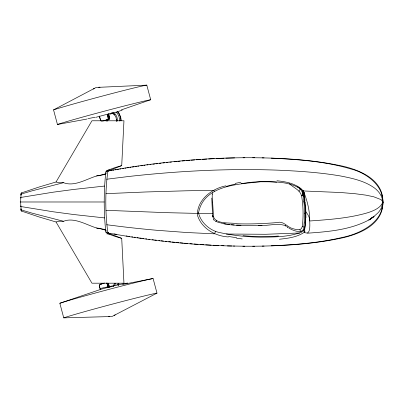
<?xml version="1.0" encoding="UTF-8"?>
<svg xmlns="http://www.w3.org/2000/svg" width="403" height="403" viewBox="0 0 403 403"><rect width="100%" height="100%" fill="white"/><g stroke="black" fill="none" stroke-linecap="round" stroke-linejoin="round"><path stroke-width="0.6" d="M20.956 194.251L20.901 193.475L21.545 192.876L38.879 187.083L56.042 181.985L91.944 120.779L123.953 120.779L121.716 165.613L115.203 167.517L107.279 170.439L105.964 171.859L105.561 174.393C103.783 192.725 103.783 211.248 105.561 229.579L105.964 232.113L107.279 233.533L115.203 236.455L121.716 238.359L123.953 283.193L91.944 283.193L56.042 221.988L38.879 216.89L21.545 211.096L20.901 210.497L20.956 209.721M381.878 209.001L382.724 205.998L382.85 200.533M119.54 121.046C119.721 117.736 118.547 114.22 116.019 111.999M305.937 217.811L305.675 206.19M382.613 206.734L382.724 197.974M231.71 245.986C204.578 245.437 177.496 243.12 150.586 239.684A867.911 835.359 -17.4 0 1 130.139 236.793L107.898 233.07C105.102 212.532 105.102 191.44 107.898 170.897L130.139 167.174A867.886 835.343 17.4 0 1 150.581 164.288C185.083 159.845 219.867 157.452 254.656 157.734M262.106 157.87C287.561 158.399 313.121 160.137 338.112 165.21C357.194 168.766 383.591 178.484 382.82 201.984C383.591 225.489 357.194 235.201 338.112 238.762C313.121 243.835 287.561 245.568 262.106 246.102M116.286 121.278L116.316 119.187A8.241 8.211 -90 0 0 115.747 116.815L114.371 114.588L111.873 112.81M116.548 121.278L116.578 119.187M305.116 222.864C305.273 228.723 304.104 232.44 297.575 233.488C285.712 237.13 273.123 237.009 260.837 237.15C247.366 237.029 233.901 235.594 220.723 232.778C210.517 231.11 200.911 223.01 198.508 212.895C203.716 184.932 238.5 184.196 260.6 181.768C273.632 181.859 287.868 181.194 299.444 188.221C304.174 190.095 303.963 195.455 304.592 199.641A179.718 173.028 -20.6 0 1 305.202 205.842L305.459 216.628A179.698 172.857 -20.2 0 1 305.106 222.864M305.56 223.489L304.28 232.294C296.976 237.246 287.918 238.324 279.355 239.246M382.387 196.503C386.976 220.582 361.496 233.624 341.84 237.538C318.687 242.923 294.875 244.782 271.179 245.83M288.85 227.997C293.737 231.226 305.242 235.045 303.973 225.136C304.955 214.688 304.693 204.069 302.693 193.752C302.043 190.831 300.154 188.413 297.59 186.871M115.394 283.359L114.734 285.883M271.179 158.142C298.134 159.467 325.443 161.306 351.421 169.129C367.868 173.245 387.948 188.871 381.344 207.847A26.638 18.77 -4.8 0 1 377.949 212.875L374.578 215.897L371.188 218.174M304.013 197.168L302.97 195.379L302.608 193.334L302.885 191.581M118.653 283.667L118.255 285.44M118.915 283.667L118.517 285.44M114.376 283.415L113.339 286.286M114.528 284.024L114.638 283.415M382.251 205.213C384.109 198.563 379.707 191.964 374.578 188.075C364.629 180.851 352.293 178.262 340.454 175.96C319.881 172.459 299.011 171.079 278.186 170.177C235.13 168.575 191.994 170.343 149.11 174.388A867.881 611.517 4.8 0 0 128.774 176.479L106.684 179.229M382.296 204.926L382.82 201.984L381.984 199.243M382.331 204.633L382.82 201.984L382.089 200.704L380.608 199.45L373.712 196.775L365.773 195.123L355.098 193.722L340.968 192.543L302.865 190.936M382.356 204.336L382.82 201.984L382.155 200.986M382.371 204.039L382.82 201.984L382.21 201.273M382.376 203.888L382.82 201.984L382.261 201.56M382.382 203.747L382.82 201.984L382.301 201.853M382.382 203.636L382.82 201.984L382.326 202.145M116.971 285.395L117.394 283.818M382.387 203.53L382.82 201.984L382.341 202.296M20.629 208.683L20.543 209.359L21.163 209.872L31.827 213.076L63.503 221.277C74.762 216.859 87.113 225.473 97.838 228.345M382.392 203.424L382.82 201.984L382.351 202.437M302.608 193.334L302.623 193.294A31.575 8.141 -1.3 0 1 302.98 192.558M21.611 210.89L21.545 211.096C20.488 205.187 20.321 198.78 21.545 192.876L21.671 193.284M382.845 203.455L382.82 201.984C381.666 205.666 378.372 208.114 375.077 209.797A57.493 14.825 -1.3 0 1 367.329 212.849C348.635 218.295 329.06 219.59 309.731 220.985C309.776 224.582 310.904 236.133 304.28 232.294L303.761 230.662M304.895 230.768L304.28 232.294L305.006 231.377M108.014 171.874L108.236 171.335M215.519 231.503L214.467 233.836L186.826 232.526L157.019 230.304A857.922 604.475 -4.8 0 1 121.51 226.612L106.684 224.743M114.16 285.183L113.596 286.286M20.392 205.852L20.281 206.24L20.88 206.543L52.843 211.736L73.84 214.542L104.579 217.917M382.376 202.759L382.82 201.984L382.356 202.548M382.366 202.654L382.82 201.984M370.171 219.257L374.115 216.446L368.941 219.927L370.171 219.257C351.129 229.856 328.742 231.695 307.413 233.191M368.941 219.927L373.163 217.172M108.679 170.786L121.716 165.613M122.618 284.458L153.09 278.523L156.989 293.122L112.573 316.219A2.342 2.327 -57.4 0 1 111.374 316.531L63.739 317.866L59.84 303.268L101.098 289.258A10.549 0.705 -14.8 0 1 109.989 286.941M56.042 221.988L58.788 221.217L63.503 221.277M97.838 175.622C87.113 178.499 74.762 187.113 63.503 182.69L58.788 182.755L56.042 181.985M303.771 226.98A1.708 0.413 7.1 0 1 302.21 226.597C301.625 231.72 295.092 229.272 291.903 228.37C286.78 226.632 283.289 220.643 277.158 222.582C263.95 223.64 250.681 224.229 237.432 223.771C230.944 222.255 216.21 224.728 213.525 216.859L212.663 216.759L212.839 215.409M198.508 212.895L197.153 213.394L167.28 212.688L105.984 210.316M121.348 109.883L150.697 99.732L146.798 85.134L96.826 87.411A2.342 2.317 15.6 0 0 95.627 87.733L53.549 109.878L57.448 124.477L87.008 119.041M112.437 112.88L95.723 117.349M225.932 185.818C211.928 188.559 197.364 199.55 197.314 214.819C201.258 228.345 214.95 236.133 228.425 236.949M107.44 114.452L108.321 117.747A1.703 1.698 90 0 1 107.122 119.832L102.337 121.066A1.703 1.698 90 0 1 102.03 121.117M103.113 120.91L107.122 119.832M107.304 120.144L108.447 119.832A1.703 1.698 90 0 0 109.651 117.747L108.593 113.792M100.236 289.616L99.329 286.226A1.703 1.698 90 0 1 100.533 284.135L104.538 283.057M100.448 284.246A1.703 1.698 -90 0 1 100.74 284.135L103.027 283.521M63.503 182.69L31.827 190.896L21.163 194.095L20.543 194.614L20.629 195.289M109.868 286.991L113.389 286.251M235.271 183.39L240.949 182.227M96.554 175.95L105.561 174.393M110.462 170.696L111.626 170.489M112.79 170.283L113.953 170.081M115.122 169.875L116.286 169.668M117.439 169.472L118.588 169.28M119.736 169.089L120.89 168.897M122.613 168.61L123.761 168.424M124.95 168.232L126.179 168.036M127.408 167.844L128.638 167.653M129.867 167.462L131.096 167.27M152.878 164.217L154.651 163.996M155.835 163.845L157.608 163.628M159.376 163.411L161.124 163.205M162.872 163.003L164.626 162.797M166.353 162.605L168.076 162.414M169.799 162.228L171.522 162.036M174.01 161.784L176.499 161.532M104.579 186.055L73.84 189.43L52.843 192.236L20.88 197.43L20.281 197.732L20.392 198.12M177.743 161.407L180.196 161.175M182.03 160.999L185.073 160.721M186.282 160.621L189.899 160.303M191.082 160.213L194.644 159.931M196.412 159.795L200.498 159.502M202.235 159.381L206.825 159.084M208.653 158.978L214.27 158.671M299.761 232.969L265.819 234.279L226.335 234.032M216.119 158.581L224.028 158.228M105.984 193.657L145.76 191.974L185.884 190.805L213.489 190.327L214.608 191.178M225.811 158.167L234.627 157.905M262.051 225.378C249.306 225.71 236.435 226.038 223.821 223.846M304.547 213.222L305.786 213.192M258.308 225.378C267.37 226.4 277.244 222.436 285.863 225.826M243.034 157.769L244.838 157.744M252.661 246.238L264.096 246.102M107.838 117.077L108.397 117.077A3.36 3.35 -90 0 1 108.185 118.25M106.916 119.832A1.703 1.698 90 0 0 108.115 117.747L108.321 117.747M108.447 119.832L108.241 119.832A1.703 1.698 90 0 0 109.445 117.747L109.651 117.747M107.364 119.308L107.551 121.197M99.35 116.472L100.463 119.862A1.703 1.698 -90 0 0 100.569 120.154M107.898 170.897L109.299 170.897M20.15 201.984L104.221 201.984M107.898 233.07L108.598 233.07M106.402 283.077A1.703 1.698 -90 0 1 107.193 284.11L108.276 287.404M107.727 283.077A1.703 1.698 90 0 1 108.518 284.11L109.48 286.936M107.364 284.664L107.551 284.664A3.36 3.35 -90 0 1 108.397 286.896L107.838 286.896M99.329 286.226L100.125 288.422M242.838 246.228L254.656 246.238M252.661 157.734L264.096 157.87M212.698 213.53L198.684 213.278M244.838 246.228L227.393 245.926M240.999 225.267L236.415 225.06M233.458 246.037L234.627 246.067M221.61 245.639L224.028 245.739M213.041 245.241L218.582 245.513M211.162 245.135L205.676 244.812M203.958 244.702L199.913 244.43M198.16 244.304L194.05 243.996M189.899 243.664L192.271 243.855M231.337 224.673L234.158 224.904M184.473 243.195L187.486 243.457M178.967 242.682L175.879 242.374M180.196 242.797L183.254 243.085M172.146 241.996L174.635 242.248M165.205 241.241L166.928 241.432M168.65 241.619L170.948 241.871M276.896 180.756C282.256 181.31 287.641 182.126 292.714 184.005C297.147 185.949 302.572 188.272 304.194 193.178M227.619 224.244L229.478 224.461M242.228 238.939L236.506 238.228M158.792 240.49L159.961 240.631M161.124 240.767L163.457 241.039M152.284 239.684L153.467 239.83M154.651 239.976L156.424 240.198M226.385 224.053L220.965 223.045M126.179 235.931L127.408 236.128M128.638 236.319L129.867 236.511M105.561 229.579L96.554 228.022M113.953 233.891L116.865 234.405M121.701 238.354L109.243 233.544L108.014 232.098M217.393 222.068L220.376 222.919M112.13 112.81L115.031 115.067M215.247 221.056L216.436 221.736A1.703 0.413 -69 0 1 216.32 220.486M303.535 201.772L305.121 202.719M112.936 112.16C116.155 113.807 117.711 117.621 117.344 121.112M287.52 227.352L288.216 227.836M286.916 226.602L287.747 227.216M285.228 225.635L286.276 226.415M289.384 183.677C293.339 187.667 300.044 189.798 301.509 195.677A1.708 0.458 -9.8 0 0 303.066 195.646M117.379 111.364L119.177 113.55L120.593 116.92A14.498 14.448 -90 0 1 121.066 119.837L121.091 120.643M117.122 111.364L118.915 113.55L120.331 116.92A14.498 14.448 -90 0 1 120.804 119.837L120.835 120.643M213.64 219.685L214.512 220.718M305.524 211.227C307.56 214.124 309.942 217.242 309.731 220.985C309.831 210.598 307.237 200.452 303.343 190.891L305.036 200.301M213.258 218.31L213.897 219.6M304.144 193.193L303.343 190.891L304.048 193.213M381.878 194.971L382.553 197.374M108.417 113.903L109.445 117.747M107.208 114.356L108.115 117.747M99.435 116.019L100.463 119.862M108.518 284.11L109.399 287.404M107.193 284.11L108.095 287.5M115.193 314.814L115.208 314.869A23.807 1.506 -27.2 0 1 114.094 315.463M212.89 216.547L213.011 217.439M213.525 216.859L212.608 202.094M212.638 216.653L211.761 198.044M212.431 192.775L212.436 194.624M107.551 283.405L107.551 284.664M106.432 119.938L106.432 121.197M100.972 120.688A1.703 1.698 -90 0 1 100.74 120.437M101.702 121.112A1.703 1.698 90 0 1 100.256 119.862M99.536 286.226A1.703 1.698 -90 0 1 99.486 285.918M99.491 285.586A1.703 1.698 -90 0 1 99.707 284.931M99.914 284.649A1.703 1.698 -90 0 1 100.166 284.412M108.216 283.284A1.703 1.698 90 0 1 108.724 284.11M106.609 283.077A1.703 1.698 -90 0 1 107.4 284.11M101.571 284.246A1.703 1.698 90 0 1 101.858 284.135M63.739 317.866A49.917 1.088 -14.9 0 1 112.734 304.018A49.917 1.088 -14.9 0 1 156.989 293.122M59.835 303.268A49.917 1.088 -14.9 0 1 108.805 289.425A49.917 1.088 -14.9 0 1 153.09 278.523M109.797 316.536A23.878 2.181 -2.7 0 1 108.583 316.572M100.347 288.508A22.805 0.68 -10.6 0 1 127.721 283.022M53.569 109.873A49.917 1.088 -15 0 1 102.594 96.015A49.917 1.088 -15 0 1 146.808 85.134M57.458 124.477A49.917 1.088 -14.9 0 1 106.468 110.624A49.917 1.088 -14.9 0 1 150.702 99.732M93.259 89.023A23.878 1.179 -27.1 0 1 94.317 88.469M98.619 87.255A23.802 0.549 -2.7 0 1 100.06 87.189M95.012 117.243A22.81 1.103 -11 0 1 87.884 118.623M122.235 110.095A22.805 1.657 -19.3 0 1 109.636 114.311M299.056 191.324A1.703 1.234 -50.4 0 1 300.532 189.314M301.57 195.662A115.157 109.923 -32.4 0 1 302.3 226.602M212.371 201.999A123.494 55.246 81 0 1 212.205 194.498M301.484 231.357A1.703 1.456 85.4 0 1 299.918 229.609M132.315 167.074A867.901 835.359 -17.4 0 1 134.128 166.802M135.343 166.62A867.901 835.359 -17.4 0 1 136.552 166.444M137.766 166.268A867.901 835.359 -17.4 0 1 138.975 166.091M140.803 165.834A867.901 835.359 -17.4 0 1 142.632 165.578M143.851 165.406A867.901 835.359 -17.4 0 1 145.07 165.24M146.878 164.993A867.901 835.359 -17.4 0 1 148.077 164.832M149.881 164.595A867.901 835.359 -17.4 0 1 151.08 164.439M278.544 236.022A122.512 77.986 2 0 1 242.923 235.604M236.652 237.715A147.019 95.652 1.8 0 1 228.612 236.45M149.881 239.372A867.901 835.359 17.4 0 1 148.682 239.216M146.878 238.974A867.901 835.359 17.4 0 1 145.679 238.813M143.851 238.561A867.901 835.359 17.4 0 1 142.632 238.395M141.413 238.223A867.901 835.359 17.4 0 1 139.584 237.966M138.37 237.79A867.901 835.359 17.4 0 1 137.161 237.614M135.343 237.347A867.901 835.359 17.4 0 1 134.128 237.166M132.919 236.984A867.901 835.359 17.4 0 1 131.71 236.803M305.489 217.67A120.109 86.882 72.4 0 1 305.121 223.322M304.603 200.291A120.099 86.998 72.5 0 1 305.247 206.155M241.221 183.697A122.9 114.991 -8.5 0 1 276.715 182.186M226.128 186.453A146.244 137.156 -8.6 0 1 235.428 184.04M107.148 170.147A31.978 2.69 -90 0 1 107.646 171.255M105.863 172.479A31.978 2.69 -90 0 1 106.412 170.545M106.347 173.577A45.388 8.639 -12.9 0 1 98.07 175.849M98.065 228.128A45.388 8.634 12.9 0 1 106.332 230.395M106.155 232.712A31.978 2.69 90 0 1 105.863 231.493M107.646 232.717A31.978 2.69 90 0 1 106.901 233.962M108.996 169.487A33.645 2.831 -90 0 1 109.243 170.424M107.405 234.037A33.645 2.831 90 0 1 107.279 233.528M109.243 233.549A33.645 2.831 90 0 1 108.996 234.486M105.248 120.165A3.36 3.35 90 0 1 103.929 120.437M107.42 114.699A3.36 3.35 90 0 1 108.397 117.077"/></g></svg>
